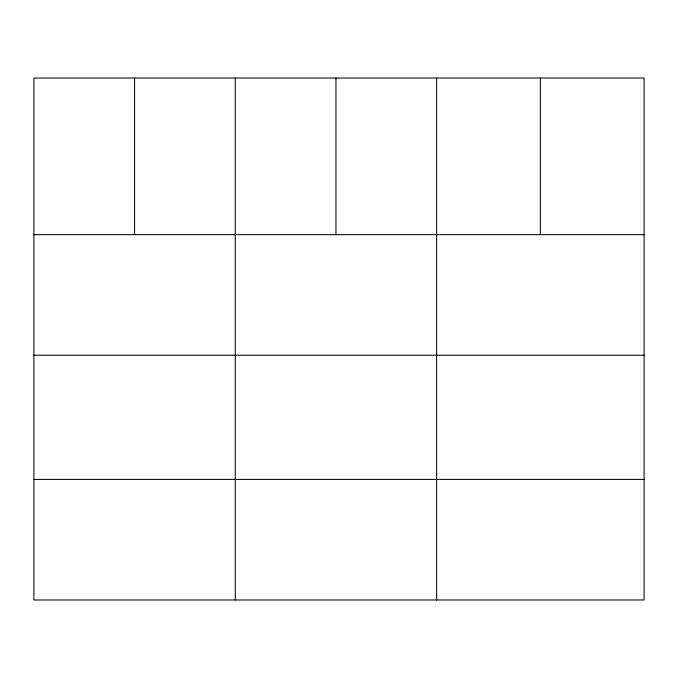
<?xml version="1.0" encoding="UTF-8"?>
<svg xmlns="http://www.w3.org/2000/svg" width="678" height="678" viewBox="0 0 678 678"><rect width="100%" height="100%" fill="white"/><g stroke="black" fill="none" stroke-linecap="round" stroke-linejoin="round"><path stroke-width="1.02" d="M644.1 234.664L644.1 599.979L33.9 599.979L33.9 78.021L644.1 78.021L644.1 234.664L33.9 234.664M33.9 355.221L644.1 355.221M33.9 479.422L644.1 479.422M540.366 78.021L540.366 234.664M436.632 78.021L436.632 599.979M335.949 78.021L335.949 234.664M235.266 78.021L235.266 599.979M134.583 78.021L134.583 234.664"/></g></svg>
